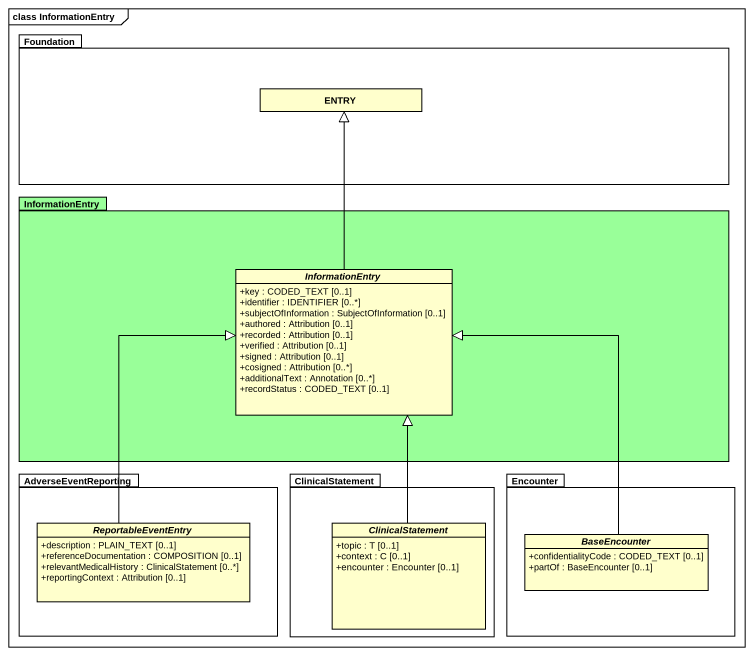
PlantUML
@startuml
mainframe class InformationEntry
hide circle
hide empty members
skinparam classAttributeIconSize 0
package Foundation {
  class ENTRY
}
package InformationEntry #99FF99 {
  abstract class "InformationEntry" as InformationEntry_2 {
    +key : CODED_TEXT [0..1]
    +identifier : IDENTIFIER [0..*]
    +subjectOfInformation : SubjectOfInformation [0..1]
    +authored : Attribution [0..1]
    +recorded : Attribution [0..1]
    +verified : Attribution [0..1]
    +signed : Attribution [0..1]
    +cosigned : Attribution [0..*]
    +additionalText : Annotation [0..*]
    +recordStatus : CODED_TEXT [0..1]
  }
}
package AdverseEventReporting {
  abstract class ReportableEventEntry {
    +description : PLAIN_TEXT [0..1]
    +referenceDocumentation : COMPOSITION [0..1]
    +relevantMedicalHistory : ClinicalStatement [0..*]
    +reportingContext : Attribution [0..1]
  }
}
package ClinicalStatement {
  abstract class "ClinicalStatement" as ClinicalStatement_2 {
    +topic : T [0..1]
    +context : C [0..1]
    +encounter : Encounter [0..1]
  }
}
package Encounter {
  abstract class BaseEncounter {
    +confidentialityCode : CODED_TEXT [0..1]
    +partOf : BaseEncounter [0..1]
  }
}
InformationEntry_2 -up-|> ENTRY
ReportableEventEntry -up-|> InformationEntry_2
ClinicalStatement_2 -up-|> InformationEntry_2
BaseEncounter -up-|> InformationEntry_2
@enduml
